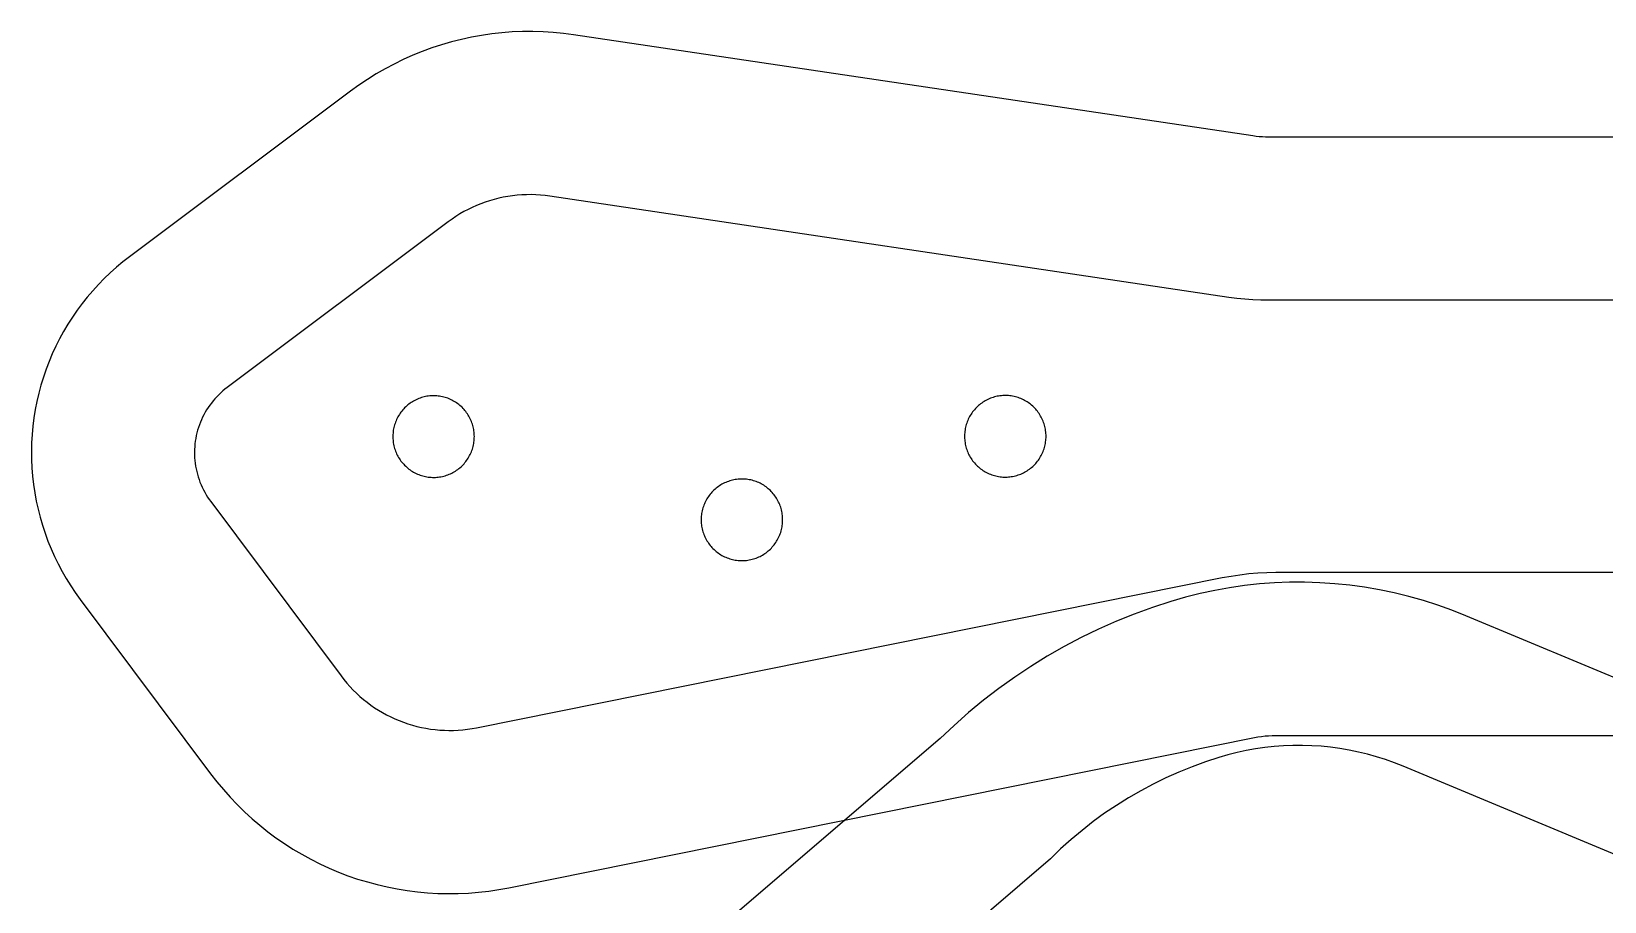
# Model space of a CAD drawing. Header units: millimetres. Extents: x 586 to 986, y -25 to 475.
# Drawn here: x 774.5 to 832.4, y 78.6 to 110.6 of the extents above; entities that cross this region are included whole.
import ezdxf

# ---------------------------------------------------------------- set-up
doc = ezdxf.new("R2010")
doc.units = ezdxf.units.MM
doc.header["$MEASUREMENT"] = 0
doc.layers.add('auxiliares', color=4, linetype='Continuous', true_color=0x00ffff)
doc.layers.add('corte', color=1, linetype='Continuous', true_color=0xff0000)

msp = doc.modelspace()

# ---------------------------------------------------------------- linework, layer by layer
at = {"layer": 'auxiliares'}
for p, q in [((792.241, 110.591), (791.864, 110.562)), ((792.618, 110.606), (792.241, 110.591)), ((792.996, 110.609), (792.618, 110.606)), ((793.374, 110.598), (792.996, 110.609)), ((793.751, 110.575), (793.374, 110.598)), ((789.284, 110.004), (788.929, 109.874)), ((789.643, 110.122), (789.284, 110.004)), ((790.006, 110.227), (789.643, 110.122)), ((790.373, 110.319), (790.006, 110.227)), ((790.742, 110.399), (790.373, 110.319)), ((791.114, 110.466), (790.742, 110.399)), ((791.488, 110.521), (791.114, 110.466)), ((791.864, 110.562), (791.488, 110.521)), ((794.128, 110.539), (793.751, 110.575)), ((794.502, 110.489), (794.128, 110.539)), ((819.498, 106.767), (794.502, 110.489)), ((788.233, 109.579), (787.894, 109.413)), ((788.579, 109.732), (788.233, 109.579)), ((788.929, 109.874), (788.579, 109.732)), ((786.911, 108.847), (786.597, 108.637)), ((787.232, 109.047), (786.911, 108.847)), ((787.56, 109.236), (787.232, 109.047)), ((787.894, 109.413), (787.56, 109.236)), ((786.291, 108.416), (778.153, 102.325)), ((786.597, 108.637), (786.291, 108.416)), ((819.616, 106.752), (819.498, 106.767)), ((819.733, 106.739), (819.616, 106.752)), ((819.851, 106.731), (819.733, 106.739)), ((819.969, 106.725), (819.851, 106.731)), ((820.088, 106.724), (819.969, 106.725)), ((892.347, 106.724), (820.088, 106.724)), ((777.674, 101.94), (777.445, 101.736)), ((777.911, 102.137), (777.674, 101.94)), ((778.153, 102.325), (777.911, 102.137)), ((777.223, 101.523), (777.008, 101.304)), ((777.445, 101.736), (777.223, 101.523)), ((776.601, 100.843), (776.41, 100.603)), ((776.8, 101.077), (776.601, 100.843)), ((777.008, 101.304), (776.8, 101.077)), ((776.226, 100.356), (776.052, 100.103)), ((776.41, 100.603), (776.226, 100.356)), ((775.886, 99.844), (775.729, 99.58)), ((776.052, 100.103), (775.886, 99.844)), ((775.443, 99.036), (775.314, 98.757)), ((775.582, 99.31), (775.443, 99.036)), ((775.729, 99.58), (775.582, 99.31)), ((775.195, 98.474), (775.085, 98.187)), ((775.314, 98.757), (775.195, 98.474)), ((774.985, 97.896), (774.896, 97.602)), ((775.085, 98.187), (774.985, 97.896)), ((774.816, 97.305), (774.746, 97.006)), ((774.896, 97.602), (774.816, 97.305)), ((774.687, 96.704), (774.638, 96.401)), ((774.746, 97.006), (774.687, 96.704)), ((774.638, 96.401), (774.6, 96.096)), ((774.572, 95.79), (774.554, 95.483)), ((774.6, 96.096), (774.572, 95.79)), ((774.554, 95.483), (774.547, 95.176)), ((774.547, 95.176), (774.55, 94.869)), ((774.55, 94.869), (774.564, 94.562)), ((774.564, 94.562), (774.588, 94.255)), ((774.588, 94.255), (774.623, 93.95)), ((774.623, 93.95), (774.668, 93.646)), ((774.668, 93.646), (774.723, 93.344)), ((774.723, 93.344), (774.789, 93.044)), ((774.789, 93.044), (774.865, 92.746)), ((774.865, 92.746), (774.951, 92.451)), ((774.951, 92.451), (775.047, 92.159)), ((775.047, 92.159), (775.153, 91.871)), ((775.153, 91.871), (775.269, 91.586)), ((775.269, 91.586), (775.395, 91.305)), ((775.395, 91.305), (775.53, 91.029)), ((775.53, 91.029), (775.674, 90.758)), ((775.674, 90.758), (775.828, 90.492)), ((775.828, 90.492), (775.99, 90.231)), ((820.295, 90.334), (819.742, 90.293)), ((820.849, 90.355), (820.295, 90.334)), ((821.403, 90.357), (820.849, 90.355)), ((821.958, 90.34), (821.403, 90.357)), ((822.511, 90.304), (821.958, 90.34)), ((775.99, 90.231), (776.161, 89.976)), ((776.161, 89.976), (776.341, 89.727)), ((817.016, 89.806), (816.483, 89.652)), ((817.554, 89.941), (817.016, 89.806)), ((818.096, 90.057), (817.554, 89.941)), ((818.642, 90.155), (818.096, 90.057)), ((819.191, 90.234), (818.642, 90.155)), ((819.742, 90.293), (819.191, 90.234)), ((823.063, 90.248), (822.511, 90.304)), ((823.612, 90.174), (823.063, 90.248)), ((824.159, 90.08), (823.612, 90.174)), ((824.702, 89.968), (824.159, 90.08)), ((825.24, 89.837), (824.702, 89.968)), ((825.774, 89.687), (825.24, 89.837)), ((776.341, 89.727), (781.139, 83.317)), ((815.136, 89.187), (814.476, 88.921)), ((815.806, 89.431), (815.136, 89.187)), ((816.483, 89.652), (815.806, 89.431)), ((826.303, 89.519), (825.774, 89.687)), ((826.825, 89.332), (826.303, 89.519)), ((827.34, 89.128), (826.825, 89.332)), ((813.824, 88.632), (813.183, 88.321)), ((814.476, 88.921), (813.824, 88.632)), ((847.118, 80.887), (827.34, 89.128)), ((813.183, 88.321), (812.553, 87.989)), ((811.934, 87.636), (811.328, 87.262)), ((812.553, 87.989), (811.934, 87.636)), ((810.734, 86.867), (810.155, 86.453)), ((811.328, 87.262), (810.734, 86.867)), ((810.155, 86.453), (809.589, 86.019)), ((809.589, 86.019), (809.039, 85.566)), ((809.039, 85.566), (808.505, 85.095)), ((792.115, 79.125), (819.554, 84.645)), ((807.987, 84.606), (800.194, 77.937)), ((808.505, 85.095), (807.987, 84.606)), ((819.554, 84.645), (819.684, 84.669)), ((819.684, 84.669), (819.815, 84.689)), ((819.815, 84.689), (819.947, 84.704)), ((819.947, 84.704), (820.079, 84.715)), ((820.079, 84.715), (820.211, 84.721)), ((820.211, 84.721), (820.343, 84.724)), ((820.343, 84.724), (892.347, 84.724)), ((781.139, 83.317), (781.369, 83.02)), ((781.369, 83.02), (781.609, 82.732)), ((781.609, 82.732), (781.859, 82.451)), ((781.859, 82.451), (782.118, 82.18)), ((782.118, 82.18), (782.387, 81.917)), ((782.387, 81.917), (782.664, 81.663)), ((782.664, 81.663), (782.95, 81.42)), ((782.95, 81.42), (783.243, 81.186)), ((783.243, 81.186), (783.545, 80.962)), ((783.545, 80.962), (783.854, 80.749)), ((783.854, 80.749), (784.171, 80.546)), ((784.171, 80.546), (784.494, 80.355)), ((784.494, 80.355), (784.823, 80.174)), ((784.823, 80.174), (785.158, 80.005)), ((785.158, 80.005), (785.499, 79.847)), ((785.499, 79.847), (785.845, 79.701)), ((785.845, 79.701), (786.196, 79.567)), ((786.196, 79.567), (786.551, 79.445)), ((786.551, 79.445), (786.91, 79.336)), ((786.91, 79.336), (787.273, 79.238)), ((787.273, 79.238), (787.639, 79.153)), ((787.639, 79.153), (788.007, 79.081)), ((788.007, 79.081), (788.378, 79.021)), ((788.378, 79.021), (788.751, 78.974)), ((788.751, 78.974), (789.125, 78.939)), ((789.125, 78.939), (789.5, 78.918)), ((789.5, 78.918), (789.875, 78.909)), ((789.875, 78.909), (790.251, 78.913)), ((790.251, 78.913), (790.626, 78.93)), ((790.626, 78.93), (791, 78.959)), ((791, 78.959), (791.374, 79.002)), ((791.374, 79.002), (791.745, 79.057)), ((791.745, 79.057), (792.115, 79.125))]:
    msp.add_line(p, q, dxfattribs=at)
at = {"layer": 'corte', "linetype": 'Continuous', "lineweight": 25}
for p, q in [((791.085, 104.275), (790.926, 104.211)), ((791.247, 104.334), (791.085, 104.275)), ((791.41, 104.388), (791.247, 104.334)), ((791.575, 104.435), (791.41, 104.388)), ((791.742, 104.477), (791.575, 104.435)), ((791.91, 104.514), (791.742, 104.477)), ((792.079, 104.544), (791.91, 104.514)), ((792.249, 104.569), (792.079, 104.544)), ((792.419, 104.588), (792.249, 104.569)), ((792.591, 104.601), (792.419, 104.588)), ((792.762, 104.608), (792.591, 104.601)), ((792.934, 104.609), (792.762, 104.608)), ((793.106, 104.604), (792.934, 104.609)), ((793.277, 104.594), (793.106, 104.604)), ((793.448, 104.577), (793.277, 104.594)), ((793.619, 104.555), (793.448, 104.577)), ((818.615, 100.833), (793.619, 104.555)), ((790.026, 103.713), (789.886, 103.612)), ((790.168, 103.808), (790.026, 103.713)), ((790.314, 103.899), (790.168, 103.808)), ((790.463, 103.985), (790.314, 103.899)), ((790.615, 104.065), (790.463, 103.985)), ((790.769, 104.141), (790.615, 104.065)), ((790.926, 104.211), (790.769, 104.141)), ((789.886, 103.612), (781.749, 97.521)), ((818.908, 100.794), (818.615, 100.833)), ((819.202, 100.763), (818.908, 100.794)), ((819.497, 100.741), (819.202, 100.763)), ((819.792, 100.728), (819.497, 100.741)), ((820.088, 100.724), (819.792, 100.728)), ((892.347, 100.724), (820.088, 100.724)), ((781.513, 97.325), (781.439, 97.254)), ((781.589, 97.393), (781.513, 97.325)), ((781.668, 97.459), (781.589, 97.393)), ((781.749, 97.521), (781.668, 97.459)), ((780.993, 96.694), (780.941, 96.606)), ((781.048, 96.781), (780.993, 96.694)), ((781.107, 96.865), (781.048, 96.781)), ((781.168, 96.947), (781.107, 96.865)), ((781.231, 97.027), (781.168, 96.947)), ((781.298, 97.105), (781.231, 97.027)), ((781.367, 97.181), (781.298, 97.105)), ((781.439, 97.254), (781.367, 97.181)), ((788.211, 96.693), (788.178, 96.653)), ((788.246, 96.732), (788.211, 96.693)), ((788.282, 96.77), (788.246, 96.732)), ((788.319, 96.806), (788.282, 96.77)), ((788.357, 96.841), (788.319, 96.806)), ((788.397, 96.875), (788.357, 96.841)), ((788.438, 96.907), (788.397, 96.875)), ((788.48, 96.938), (788.438, 96.907)), ((788.523, 96.967), (788.48, 96.938)), ((788.567, 96.995), (788.523, 96.967)), ((788.612, 97.021), (788.567, 96.995)), ((788.658, 97.046), (788.612, 97.021)), ((788.704, 97.069), (788.658, 97.046)), ((788.752, 97.091), (788.704, 97.069)), ((788.8, 97.111), (788.752, 97.091)), ((788.849, 97.129), (788.8, 97.111)), ((788.898, 97.145), (788.849, 97.129)), ((788.948, 97.16), (788.898, 97.145)), ((788.998, 97.173), (788.948, 97.16)), ((789.049, 97.184), (788.998, 97.173)), ((789.1, 97.194), (789.049, 97.184)), ((789.152, 97.201), (789.1, 97.194)), ((789.204, 97.207), (789.152, 97.201)), ((789.256, 97.211), (789.204, 97.207)), ((789.308, 97.213), (789.256, 97.211)), ((789.36, 97.214), (789.308, 97.213)), ((789.412, 97.213), (789.36, 97.214)), ((789.464, 97.209), (789.412, 97.213)), ((789.515, 97.205), (789.464, 97.209)), ((789.567, 97.198), (789.515, 97.205)), ((789.618, 97.189), (789.567, 97.198)), ((789.67, 97.179), (789.618, 97.189)), ((789.72, 97.167), (789.67, 97.179)), ((789.77, 97.153), (789.72, 97.167)), ((789.82, 97.138), (789.77, 97.153)), ((789.869, 97.12), (789.82, 97.138)), ((789.918, 97.101), (789.869, 97.12)), ((789.965, 97.081), (789.918, 97.101)), ((790.013, 97.058), (789.965, 97.081)), ((790.059, 97.034), (790.013, 97.058)), ((790.104, 97.009), (790.059, 97.034)), ((790.149, 96.982), (790.104, 97.009)), ((790.192, 96.953), (790.149, 96.982)), ((790.235, 96.923), (790.192, 96.953)), ((790.276, 96.892), (790.235, 96.923)), ((790.316, 96.859), (790.276, 96.892)), ((790.356, 96.824), (790.316, 96.859)), ((790.394, 96.789), (790.356, 96.824)), ((790.43, 96.752), (790.394, 96.789)), ((790.466, 96.714), (790.43, 96.752)), ((790.5, 96.674), (790.466, 96.714)), ((809.251, 96.703), (809.218, 96.663)), ((809.286, 96.742), (809.251, 96.703)), ((809.322, 96.779), (809.286, 96.742)), ((809.359, 96.816), (809.322, 96.779)), ((809.397, 96.851), (809.359, 96.816)), ((809.437, 96.884), (809.397, 96.851)), ((809.478, 96.917), (809.437, 96.884)), ((809.52, 96.948), (809.478, 96.917)), ((809.563, 96.977), (809.52, 96.948)), ((809.607, 97.005), (809.563, 96.977)), ((809.652, 97.031), (809.607, 97.005)), ((809.698, 97.056), (809.652, 97.031)), ((809.744, 97.079), (809.698, 97.056)), ((809.792, 97.1), (809.744, 97.079)), ((809.84, 97.12), (809.792, 97.1)), ((809.889, 97.138), (809.84, 97.12)), ((809.938, 97.155), (809.889, 97.138)), ((809.988, 97.17), (809.938, 97.155)), ((810.038, 97.183), (809.988, 97.17)), ((810.089, 97.194), (810.038, 97.183)), ((810.14, 97.203), (810.089, 97.194)), ((810.192, 97.211), (810.14, 97.203)), ((810.244, 97.217), (810.192, 97.211)), ((810.296, 97.221), (810.244, 97.217)), ((810.348, 97.223), (810.296, 97.221)), ((810.4, 97.224), (810.348, 97.223)), ((810.452, 97.222), (810.4, 97.224)), ((810.504, 97.219), (810.452, 97.222)), ((810.556, 97.214), (810.504, 97.219)), ((810.607, 97.207), (810.556, 97.214)), ((810.658, 97.199), (810.607, 97.207)), ((810.71, 97.189), (810.658, 97.199)), ((810.76, 97.177), (810.71, 97.189)), ((810.81, 97.163), (810.76, 97.177)), ((810.86, 97.147), (810.81, 97.163)), ((810.909, 97.13), (810.86, 97.147)), ((810.958, 97.111), (810.909, 97.13)), ((811.005, 97.09), (810.958, 97.111)), ((811.053, 97.068), (811.005, 97.09)), ((811.099, 97.044), (811.053, 97.068)), ((811.144, 97.019), (811.099, 97.044)), ((811.189, 96.992), (811.144, 97.019)), ((811.232, 96.963), (811.189, 96.992)), ((811.275, 96.933), (811.232, 96.963)), ((811.316, 96.901), (811.275, 96.933)), ((811.356, 96.868), (811.316, 96.901)), ((811.396, 96.834), (811.356, 96.868)), ((811.434, 96.798), (811.396, 96.834)), ((811.47, 96.761), (811.434, 96.798)), ((811.506, 96.723), (811.47, 96.761)), ((811.54, 96.684), (811.506, 96.723)), ((780.726, 96.142), (780.693, 96.045)), ((780.763, 96.238), (780.726, 96.142)), ((780.802, 96.332), (780.763, 96.238)), ((780.845, 96.425), (780.802, 96.332)), ((780.892, 96.516), (780.845, 96.425)), ((780.941, 96.606), (780.892, 96.516)), ((787.912, 96.15), (787.898, 96.1)), ((787.928, 96.199), (787.912, 96.15)), ((787.945, 96.248), (787.928, 96.199)), ((787.965, 96.297), (787.945, 96.248)), ((787.986, 96.344), (787.965, 96.297)), ((788.009, 96.391), (787.986, 96.344)), ((788.033, 96.437), (788.009, 96.391)), ((788.059, 96.482), (788.033, 96.437)), ((788.086, 96.527), (788.059, 96.482)), ((788.115, 96.57), (788.086, 96.527)), ((788.146, 96.612), (788.115, 96.57)), ((788.178, 96.653), (788.146, 96.612)), ((790.532, 96.634), (790.5, 96.674)), ((790.563, 96.592), (790.532, 96.634)), ((790.593, 96.549), (790.563, 96.592)), ((790.621, 96.505), (790.593, 96.549)), ((790.648, 96.461), (790.621, 96.505)), ((790.673, 96.415), (790.648, 96.461)), ((790.697, 96.369), (790.673, 96.415)), ((790.719, 96.321), (790.697, 96.369)), ((790.739, 96.273), (790.719, 96.321)), ((790.757, 96.225), (790.739, 96.273)), ((790.774, 96.176), (790.757, 96.225)), ((790.789, 96.126), (790.774, 96.176)), ((790.803, 96.075), (790.789, 96.126)), ((808.938, 96.109), (808.925, 96.059)), ((808.952, 96.159), (808.938, 96.109)), ((808.968, 96.209), (808.952, 96.159)), ((808.985, 96.258), (808.968, 96.209)), ((809.005, 96.306), (808.985, 96.258)), ((809.026, 96.354), (809.005, 96.306)), ((809.049, 96.401), (809.026, 96.354)), ((809.073, 96.447), (809.049, 96.401)), ((809.099, 96.492), (809.073, 96.447)), ((809.126, 96.536), (809.099, 96.492)), ((809.155, 96.579), (809.126, 96.536)), ((809.186, 96.622), (809.155, 96.579)), ((809.218, 96.663), (809.186, 96.622)), ((811.572, 96.643), (811.54, 96.684)), ((811.603, 96.602), (811.572, 96.643)), ((811.633, 96.559), (811.603, 96.602)), ((811.661, 96.515), (811.633, 96.559)), ((811.688, 96.47), (811.661, 96.515)), ((811.713, 96.425), (811.688, 96.47)), ((811.737, 96.378), (811.713, 96.425)), ((811.759, 96.331), (811.737, 96.378)), ((811.779, 96.283), (811.759, 96.331)), ((811.797, 96.234), (811.779, 96.283)), ((811.814, 96.185), (811.797, 96.234)), ((811.83, 96.135), (811.814, 96.185)), ((811.843, 96.085), (811.83, 96.135)), ((780.577, 95.547), (780.564, 95.445)), ((780.593, 95.648), (780.577, 95.547)), ((780.613, 95.748), (780.593, 95.648)), ((780.636, 95.848), (780.613, 95.748)), ((780.663, 95.947), (780.636, 95.848)), ((780.693, 96.045), (780.663, 95.947)), ((787.849, 95.792), (787.847, 95.74)), ((787.847, 95.74), (787.847, 95.687)), ((787.847, 95.687), (787.849, 95.635)), ((787.853, 95.844), (787.849, 95.792)), ((787.849, 95.635), (787.853, 95.584)), ((787.858, 95.895), (787.853, 95.844)), ((787.853, 95.584), (787.858, 95.532)), ((787.865, 95.947), (787.858, 95.895)), ((787.858, 95.532), (787.865, 95.48)), ((787.874, 95.998), (787.865, 95.947)), ((787.885, 96.049), (787.874, 95.998)), ((787.898, 96.1), (787.885, 96.049)), ((790.815, 96.025), (790.803, 96.075)), ((790.824, 95.974), (790.815, 96.025)), ((790.833, 95.922), (790.824, 95.974)), ((790.839, 95.87), (790.833, 95.922)), ((790.833, 95.507), (790.839, 95.559)), ((790.843, 95.819), (790.839, 95.87)), ((790.839, 95.559), (790.844, 95.61)), ((790.846, 95.767), (790.843, 95.819)), ((790.844, 95.61), (790.846, 95.662)), ((790.847, 95.715), (790.846, 95.767)), ((790.846, 95.662), (790.847, 95.715)), ((808.889, 95.801), (808.887, 95.749)), ((808.887, 95.749), (808.887, 95.697)), ((808.887, 95.697), (808.889, 95.645)), ((808.893, 95.853), (808.889, 95.801)), ((808.889, 95.645), (808.893, 95.593)), ((808.898, 95.905), (808.893, 95.853)), ((808.893, 95.593), (808.898, 95.541)), ((808.905, 95.957), (808.898, 95.905)), ((808.898, 95.541), (808.905, 95.49)), ((808.914, 96.008), (808.905, 95.957)), ((808.925, 96.059), (808.914, 96.008)), ((811.855, 96.034), (811.843, 96.085)), ((811.865, 95.983), (811.855, 96.034)), ((811.873, 95.932), (811.865, 95.983)), ((811.879, 95.88), (811.873, 95.932)), ((811.873, 95.517), (811.879, 95.568)), ((811.883, 95.828), (811.879, 95.88)), ((811.879, 95.568), (811.884, 95.62)), ((811.886, 95.776), (811.883, 95.828)), ((811.884, 95.62), (811.886, 95.672)), ((811.887, 95.724), (811.886, 95.776)), ((811.886, 95.672), (811.887, 95.724)), ((780.549, 95.241), (780.547, 95.138)), ((780.547, 95.138), (780.548, 95.036)), ((780.548, 95.036), (780.552, 94.934)), ((780.555, 95.343), (780.549, 95.241)), ((780.564, 95.445), (780.555, 95.343)), ((787.865, 95.48), (787.874, 95.429)), ((787.874, 95.429), (787.885, 95.378)), ((787.885, 95.378), (787.898, 95.327)), ((787.898, 95.327), (787.912, 95.277)), ((787.912, 95.277), (787.928, 95.228)), ((787.928, 95.228), (787.946, 95.179)), ((787.946, 95.179), (787.965, 95.131)), ((787.965, 95.131), (787.986, 95.083)), ((787.986, 95.083), (788.009, 95.036)), ((788.009, 95.036), (788.033, 94.99)), ((788.033, 94.99), (788.059, 94.945)), ((790.622, 94.923), (790.649, 94.968)), ((790.649, 94.968), (790.674, 95.014)), ((790.674, 95.014), (790.697, 95.06)), ((790.697, 95.06), (790.719, 95.108)), ((790.719, 95.108), (790.739, 95.156)), ((790.739, 95.156), (790.758, 95.204)), ((790.758, 95.204), (790.775, 95.253)), ((790.775, 95.253), (790.79, 95.303)), ((790.79, 95.303), (790.803, 95.354)), ((790.803, 95.354), (790.815, 95.404)), ((790.815, 95.404), (790.825, 95.455)), ((790.825, 95.455), (790.833, 95.507)), ((808.905, 95.49), (808.914, 95.439)), ((808.914, 95.439), (808.925, 95.388)), ((808.925, 95.388), (808.938, 95.337)), ((808.938, 95.337), (808.952, 95.287)), ((808.952, 95.287), (808.968, 95.237)), ((808.968, 95.237), (808.986, 95.189)), ((808.986, 95.189), (809.005, 95.14)), ((809.005, 95.14), (809.026, 95.093)), ((809.026, 95.093), (809.049, 95.046)), ((809.049, 95.046), (809.073, 95)), ((809.073, 95), (809.099, 94.955)), ((809.099, 94.955), (809.127, 94.91)), ((811.662, 94.933), (811.689, 94.978)), ((811.689, 94.978), (811.714, 95.023)), ((811.714, 95.023), (811.737, 95.07)), ((811.737, 95.07), (811.759, 95.117)), ((811.759, 95.117), (811.779, 95.165)), ((811.779, 95.165), (811.798, 95.214)), ((811.798, 95.214), (811.815, 95.263)), ((811.815, 95.263), (811.83, 95.313)), ((811.83, 95.313), (811.843, 95.363)), ((811.843, 95.363), (811.855, 95.414)), ((811.855, 95.414), (811.865, 95.465)), ((811.865, 95.465), (811.873, 95.517)), ((780.552, 94.934), (780.56, 94.832)), ((780.56, 94.832), (780.572, 94.73)), ((780.572, 94.73), (780.587, 94.628)), ((780.587, 94.628), (780.606, 94.528)), ((780.606, 94.528), (780.627, 94.428)), ((780.627, 94.428), (780.653, 94.328)), ((788.059, 94.945), (788.087, 94.901)), ((788.087, 94.901), (788.116, 94.857)), ((788.116, 94.857), (788.146, 94.815)), ((788.146, 94.815), (788.178, 94.774)), ((788.178, 94.774), (788.211, 94.734)), ((788.211, 94.734), (788.246, 94.695)), ((788.246, 94.695), (788.282, 94.658)), ((788.282, 94.658), (788.32, 94.621)), ((788.32, 94.621), (788.358, 94.586)), ((788.358, 94.586), (788.398, 94.553)), ((788.398, 94.553), (788.439, 94.52)), ((788.439, 94.52), (788.481, 94.49)), ((788.481, 94.49), (788.524, 94.46)), ((788.524, 94.46), (788.568, 94.432)), ((788.568, 94.432), (788.613, 94.406)), ((788.613, 94.406), (788.658, 94.381)), ((788.658, 94.381), (788.705, 94.358)), ((789.966, 94.348), (790.013, 94.37)), ((790.013, 94.37), (790.06, 94.394)), ((790.06, 94.394), (790.105, 94.42)), ((790.105, 94.42), (790.15, 94.447)), ((790.15, 94.447), (790.193, 94.475)), ((790.193, 94.475), (790.235, 94.505)), ((790.235, 94.505), (790.277, 94.537)), ((790.277, 94.537), (790.317, 94.57)), ((790.317, 94.57), (790.356, 94.604)), ((790.356, 94.604), (790.394, 94.64)), ((790.394, 94.64), (790.431, 94.677)), ((790.431, 94.677), (790.466, 94.715)), ((790.466, 94.715), (790.5, 94.755)), ((790.5, 94.755), (790.533, 94.795)), ((790.533, 94.795), (790.564, 94.837)), ((790.564, 94.837), (790.594, 94.88)), ((790.594, 94.88), (790.622, 94.923)), ((809.127, 94.91), (809.156, 94.867)), ((809.156, 94.867), (809.186, 94.825)), ((809.186, 94.825), (809.218, 94.784)), ((809.218, 94.784), (809.252, 94.744)), ((809.252, 94.744), (809.286, 94.705)), ((809.286, 94.705), (809.322, 94.667)), ((809.322, 94.667), (809.36, 94.631)), ((809.36, 94.631), (809.398, 94.596)), ((809.398, 94.596), (809.438, 94.562)), ((809.438, 94.562), (809.479, 94.53)), ((809.479, 94.53), (809.521, 94.499)), ((809.521, 94.499), (809.564, 94.47)), ((809.564, 94.47), (809.608, 94.442)), ((809.608, 94.442), (809.653, 94.416)), ((809.653, 94.416), (809.698, 94.391)), ((809.698, 94.391), (809.745, 94.368)), ((811.006, 94.357), (811.053, 94.38)), ((811.053, 94.38), (811.1, 94.404)), ((811.1, 94.404), (811.145, 94.429)), ((811.145, 94.429), (811.19, 94.456)), ((811.19, 94.456), (811.233, 94.485)), ((811.233, 94.485), (811.276, 94.515)), ((811.276, 94.515), (811.317, 94.547)), ((811.317, 94.547), (811.357, 94.58)), ((811.357, 94.58), (811.396, 94.614)), ((811.396, 94.614), (811.434, 94.65)), ((811.434, 94.65), (811.471, 94.687)), ((811.471, 94.687), (811.506, 94.725)), ((811.506, 94.725), (811.54, 94.764)), ((811.54, 94.764), (811.573, 94.805)), ((811.573, 94.805), (811.604, 94.847)), ((811.604, 94.847), (811.634, 94.889)), ((811.634, 94.889), (811.662, 94.933)), ((780.653, 94.328), (780.681, 94.23)), ((780.681, 94.23), (780.713, 94.133)), ((780.713, 94.133), (780.749, 94.037)), ((780.749, 94.037), (780.787, 93.942)), ((780.787, 93.942), (780.829, 93.848)), ((780.829, 93.848), (780.874, 93.756)), ((788.705, 94.358), (788.753, 94.337)), ((788.753, 94.337), (788.801, 94.317)), ((788.801, 94.317), (788.85, 94.299)), ((788.85, 94.299), (788.899, 94.283)), ((788.899, 94.283), (788.949, 94.268)), ((788.949, 94.268), (788.999, 94.255)), ((788.999, 94.255), (789.05, 94.244)), ((789.05, 94.244), (789.101, 94.234)), ((789.101, 94.234), (789.153, 94.227)), ((789.153, 94.227), (789.205, 94.221)), ((789.205, 94.221), (789.257, 94.217)), ((789.257, 94.217), (789.309, 94.215)), ((789.309, 94.215), (789.361, 94.214)), ((789.361, 94.214), (789.413, 94.215)), ((789.413, 94.215), (789.465, 94.219)), ((789.465, 94.219), (789.516, 94.224)), ((789.516, 94.224), (789.568, 94.23)), ((789.568, 94.23), (789.619, 94.239)), ((789.619, 94.239), (789.67, 94.249)), ((789.67, 94.249), (789.721, 94.261)), ((789.721, 94.261), (789.771, 94.275)), ((789.771, 94.275), (789.821, 94.291)), ((789.821, 94.291), (789.87, 94.308)), ((789.87, 94.308), (789.919, 94.327)), ((789.919, 94.327), (789.966, 94.348)), ((799.744, 93.814), (799.704, 93.78)), ((799.785, 93.846), (799.744, 93.814)), ((799.827, 93.877), (799.785, 93.846)), ((799.87, 93.906), (799.827, 93.877)), ((799.914, 93.934), (799.87, 93.906)), ((799.959, 93.96), (799.914, 93.934)), ((800.005, 93.985), (799.959, 93.96)), ((800.051, 94.008), (800.005, 93.985)), ((800.099, 94.03), (800.051, 94.008)), ((800.147, 94.05), (800.099, 94.03)), ((800.196, 94.068), (800.147, 94.05)), ((800.245, 94.084), (800.196, 94.068)), ((800.295, 94.099), (800.245, 94.084)), ((800.345, 94.112), (800.295, 94.099)), ((800.396, 94.123), (800.345, 94.112)), ((800.447, 94.133), (800.396, 94.123)), ((800.499, 94.14), (800.447, 94.133)), ((800.551, 94.146), (800.499, 94.14)), ((800.603, 94.15), (800.551, 94.146)), ((800.655, 94.153), (800.603, 94.15)), ((800.707, 94.153), (800.655, 94.153)), ((800.759, 94.152), (800.707, 94.153)), ((800.811, 94.149), (800.759, 94.152)), ((800.863, 94.144), (800.811, 94.149)), ((800.914, 94.137), (800.863, 94.144)), ((800.966, 94.128), (800.914, 94.137)), ((801.017, 94.118), (800.966, 94.128)), ((801.067, 94.106), (801.017, 94.118)), ((801.117, 94.092), (801.067, 94.106)), ((801.167, 94.077), (801.117, 94.092)), ((801.216, 94.059), (801.167, 94.077)), ((801.265, 94.04), (801.216, 94.059)), ((801.313, 94.02), (801.265, 94.04)), ((801.36, 93.997), (801.313, 94.02)), ((801.406, 93.973), (801.36, 93.997)), ((801.451, 93.948), (801.406, 93.973)), ((801.496, 93.921), (801.451, 93.948)), ((801.539, 93.892), (801.496, 93.921)), ((801.582, 93.862), (801.539, 93.892)), ((801.623, 93.831), (801.582, 93.862)), ((801.663, 93.798), (801.623, 93.831)), ((801.703, 93.763), (801.663, 93.798)), ((809.745, 94.368), (809.793, 94.347)), ((809.793, 94.347), (809.841, 94.327)), ((809.841, 94.327), (809.89, 94.309)), ((809.89, 94.309), (809.939, 94.292)), ((809.939, 94.292), (809.989, 94.278)), ((809.989, 94.278), (810.039, 94.265)), ((810.039, 94.265), (810.09, 94.253)), ((810.09, 94.253), (810.141, 94.244)), ((810.141, 94.244), (810.193, 94.236)), ((810.193, 94.236), (810.245, 94.23)), ((810.245, 94.23), (810.297, 94.226)), ((810.297, 94.226), (810.349, 94.224)), ((810.349, 94.224), (810.401, 94.224)), ((810.401, 94.224), (810.453, 94.225)), ((810.453, 94.225), (810.505, 94.228)), ((810.505, 94.228), (810.556, 94.233)), ((810.556, 94.233), (810.608, 94.24)), ((810.608, 94.24), (810.659, 94.249)), ((810.659, 94.249), (810.711, 94.259)), ((810.711, 94.259), (810.761, 94.271)), ((810.761, 94.271), (810.811, 94.285)), ((810.811, 94.285), (810.861, 94.301)), ((810.861, 94.301), (810.91, 94.318)), ((810.91, 94.318), (810.959, 94.337)), ((810.959, 94.337), (811.006, 94.357)), ((780.874, 93.756), (780.922, 93.666)), ((780.922, 93.666), (780.974, 93.577)), ((780.974, 93.577), (781.028, 93.49)), ((781.028, 93.49), (781.085, 93.405)), ((781.085, 93.405), (781.145, 93.322)), ((781.145, 93.322), (785.942, 86.913)), ((799.312, 93.236), (799.293, 93.187)), ((799.333, 93.283), (799.312, 93.236)), ((799.356, 93.33), (799.333, 93.283)), ((799.38, 93.376), (799.356, 93.33)), ((799.406, 93.421), (799.38, 93.376)), ((799.433, 93.466), (799.406, 93.421)), ((799.462, 93.509), (799.433, 93.466)), ((799.493, 93.551), (799.462, 93.509)), ((799.525, 93.592), (799.493, 93.551)), ((799.558, 93.632), (799.525, 93.592)), ((799.593, 93.671), (799.558, 93.632)), ((799.629, 93.709), (799.593, 93.671)), ((799.666, 93.745), (799.629, 93.709)), ((799.704, 93.78), (799.666, 93.745)), ((801.741, 93.728), (801.703, 93.763)), ((801.777, 93.691), (801.741, 93.728)), ((801.813, 93.653), (801.777, 93.691)), ((801.847, 93.613), (801.813, 93.653)), ((801.879, 93.573), (801.847, 93.613)), ((801.91, 93.531), (801.879, 93.573)), ((801.94, 93.488), (801.91, 93.531)), ((801.968, 93.444), (801.94, 93.488)), ((801.995, 93.4), (801.968, 93.444)), ((802.02, 93.354), (801.995, 93.4)), ((802.044, 93.308), (802.02, 93.354)), ((802.066, 93.26), (802.044, 93.308)), ((802.086, 93.212), (802.066, 93.26)), ((802.105, 93.164), (802.086, 93.212)), ((799.196, 92.731), (799.194, 92.679)), ((799.194, 92.679), (799.194, 92.627)), ((799.2, 92.783), (799.196, 92.731)), ((799.205, 92.834), (799.2, 92.783)), ((799.212, 92.886), (799.205, 92.834)), ((799.221, 92.937), (799.212, 92.886)), ((799.232, 92.988), (799.221, 92.937)), ((799.245, 93.039), (799.232, 92.988)), ((799.259, 93.089), (799.245, 93.039)), ((799.275, 93.138), (799.259, 93.089)), ((799.293, 93.187), (799.275, 93.138)), ((802.121, 93.115), (802.105, 93.164)), ((802.137, 93.065), (802.121, 93.115)), ((802.15, 93.014), (802.137, 93.065)), ((802.162, 92.964), (802.15, 93.014)), ((802.172, 92.913), (802.162, 92.964)), ((802.18, 92.861), (802.172, 92.913)), ((802.186, 92.809), (802.18, 92.861)), ((802.191, 92.758), (802.186, 92.809)), ((802.193, 92.706), (802.191, 92.758)), ((802.194, 92.654), (802.193, 92.706)), ((802.193, 92.601), (802.194, 92.654)), ((799.194, 92.627), (799.196, 92.574)), ((799.196, 92.574), (799.2, 92.523)), ((799.2, 92.523), (799.205, 92.471)), ((799.205, 92.471), (799.212, 92.419)), ((799.212, 92.419), (799.222, 92.368)), ((799.222, 92.368), (799.232, 92.317)), ((799.232, 92.317), (799.245, 92.266)), ((799.245, 92.266), (799.259, 92.216)), ((799.259, 92.216), (799.275, 92.167)), ((799.275, 92.167), (799.293, 92.118)), ((799.293, 92.118), (799.312, 92.07)), ((799.312, 92.07), (799.333, 92.022)), ((802.066, 92.047), (802.086, 92.095)), ((802.086, 92.095), (802.105, 92.143)), ((802.105, 92.143), (802.122, 92.192)), ((802.122, 92.192), (802.137, 92.242)), ((802.137, 92.242), (802.15, 92.293)), ((802.15, 92.293), (802.162, 92.343)), ((802.162, 92.343), (802.172, 92.394)), ((802.172, 92.394), (802.18, 92.446)), ((802.18, 92.446), (802.186, 92.498)), ((802.186, 92.498), (802.191, 92.549)), ((802.191, 92.549), (802.193, 92.601)), ((799.333, 92.022), (799.356, 91.975)), ((799.356, 91.975), (799.38, 91.929)), ((799.38, 91.929), (799.406, 91.884)), ((799.406, 91.884), (799.434, 91.84)), ((799.434, 91.84), (799.463, 91.796)), ((799.463, 91.796), (799.493, 91.754)), ((799.493, 91.754), (799.525, 91.713)), ((799.525, 91.713), (799.559, 91.673)), ((799.559, 91.673), (799.593, 91.634)), ((799.593, 91.634), (799.629, 91.597)), ((799.629, 91.597), (799.667, 91.56)), ((799.667, 91.56), (799.705, 91.525)), ((799.705, 91.525), (799.745, 91.492)), ((799.745, 91.492), (799.786, 91.459)), ((801.583, 91.444), (801.624, 91.476)), ((801.624, 91.476), (801.664, 91.509)), ((801.664, 91.509), (801.703, 91.543)), ((801.703, 91.543), (801.741, 91.579)), ((801.741, 91.579), (801.778, 91.616)), ((801.778, 91.616), (801.813, 91.654)), ((801.813, 91.654), (801.847, 91.694)), ((801.847, 91.694), (801.88, 91.734)), ((801.88, 91.734), (801.911, 91.776)), ((801.911, 91.776), (801.941, 91.819)), ((801.941, 91.819), (801.969, 91.863)), ((801.969, 91.863), (801.996, 91.907)), ((801.996, 91.907), (802.021, 91.953)), ((802.021, 91.953), (802.044, 91.999)), ((802.044, 91.999), (802.066, 92.047)), ((799.786, 91.459), (799.828, 91.429)), ((799.828, 91.429), (799.871, 91.399)), ((799.871, 91.399), (799.915, 91.371)), ((799.915, 91.371), (799.96, 91.345)), ((799.96, 91.345), (800.006, 91.32)), ((800.006, 91.32), (800.052, 91.297)), ((800.052, 91.297), (800.1, 91.276)), ((800.1, 91.276), (800.148, 91.256)), ((800.148, 91.256), (800.197, 91.238)), ((800.197, 91.238), (800.246, 91.222)), ((800.246, 91.222), (800.296, 91.207)), ((800.296, 91.207), (800.346, 91.194)), ((800.346, 91.194), (800.397, 91.183)), ((800.397, 91.183), (800.448, 91.173)), ((800.448, 91.173), (800.5, 91.166)), ((800.5, 91.166), (800.552, 91.16)), ((800.552, 91.16), (800.604, 91.156)), ((800.604, 91.156), (800.656, 91.154)), ((800.656, 91.154), (800.708, 91.153)), ((800.708, 91.153), (800.76, 91.154)), ((800.76, 91.154), (800.812, 91.158)), ((800.812, 91.158), (800.864, 91.163)), ((800.864, 91.163), (800.915, 91.169)), ((800.915, 91.169), (800.967, 91.178)), ((800.967, 91.178), (801.018, 91.188)), ((801.018, 91.188), (801.068, 91.2)), ((801.068, 91.2), (801.118, 91.214)), ((801.118, 91.214), (801.168, 91.23)), ((801.168, 91.23), (801.217, 91.247)), ((801.217, 91.247), (801.266, 91.266)), ((801.266, 91.266), (801.313, 91.287)), ((801.313, 91.287), (801.36, 91.309)), ((801.36, 91.309), (801.407, 91.333)), ((801.407, 91.333), (801.452, 91.359)), ((801.452, 91.359), (801.497, 91.386)), ((801.497, 91.386), (801.54, 91.414)), ((801.54, 91.414), (801.583, 91.444)), ((790.931, 85.007), (818.371, 90.527)), ((818.371, 90.527), (818.696, 90.587)), ((818.696, 90.587), (819.023, 90.636)), ((819.023, 90.636), (819.352, 90.674)), ((819.352, 90.674), (819.682, 90.702)), ((819.682, 90.702), (820.012, 90.718)), ((820.012, 90.718), (820.343, 90.724)), ((820.343, 90.724), (892.347, 90.724)), ((785.942, 86.913), (786.047, 86.778)), ((786.047, 86.778), (786.156, 86.646)), ((786.156, 86.646), (786.27, 86.519)), ((786.27, 86.519), (786.387, 86.395)), ((786.387, 86.395), (786.509, 86.276)), ((786.509, 86.276), (786.635, 86.161)), ((786.635, 86.161), (786.765, 86.05)), ((786.765, 86.05), (786.899, 85.944)), ((786.899, 85.944), (787.036, 85.842)), ((787.036, 85.842), (787.177, 85.745)), ((787.177, 85.745), (787.32, 85.653)), ((787.32, 85.653), (787.467, 85.566)), ((787.467, 85.566), (787.617, 85.484)), ((787.617, 85.484), (787.769, 85.407)), ((787.769, 85.407), (787.924, 85.335)), ((787.924, 85.335), (788.081, 85.269)), ((788.081, 85.269), (788.241, 85.208)), ((788.241, 85.208), (788.402, 85.153)), ((788.402, 85.153), (788.566, 85.103)), ((788.566, 85.103), (788.731, 85.058)), ((788.731, 85.058), (788.897, 85.02)), ((788.897, 85.02), (789.064, 84.987)), ((789.064, 84.987), (789.233, 84.96)), ((789.233, 84.96), (789.402, 84.938)), ((789.402, 84.938), (789.572, 84.923)), ((789.572, 84.923), (789.743, 84.913)), ((789.743, 84.913), (789.913, 84.909)), ((789.913, 84.909), (790.084, 84.911)), ((790.084, 84.911), (790.255, 84.918)), ((790.255, 84.918), (790.425, 84.932)), ((790.425, 84.932), (790.594, 84.951)), ((790.594, 84.951), (790.763, 84.976)), ((790.763, 84.976), (790.931, 85.007)), ((818.58, 84.013), (818.247, 83.917)), ((818.916, 84.098), (818.58, 84.013)), ((819.255, 84.17), (818.916, 84.098)), ((819.596, 84.231), (819.255, 84.17)), ((819.939, 84.281), (819.596, 84.231)), ((820.284, 84.318), (819.939, 84.281)), ((820.629, 84.343), (820.284, 84.318)), ((820.976, 84.357), (820.629, 84.343)), ((821.322, 84.358), (820.976, 84.357)), ((821.669, 84.347), (821.322, 84.358)), ((822.014, 84.324), (821.669, 84.347)), ((822.359, 84.29), (822.014, 84.324)), ((822.703, 84.243), (822.359, 84.29)), ((823.044, 84.185), (822.703, 84.243)), ((823.384, 84.114), (823.044, 84.185)), ((823.72, 84.032), (823.384, 84.114)), ((824.054, 83.939), (823.72, 84.032)), ((816.777, 83.38), (816.301, 83.167)), ((817.261, 83.576), (816.777, 83.38)), ((817.751, 83.755), (817.261, 83.576)), ((818.247, 83.917), (817.751, 83.755)), ((824.384, 83.834), (824.054, 83.939)), ((824.711, 83.717), (824.384, 83.834)), ((825.033, 83.59), (824.711, 83.717)), ((844.81, 75.349), (825.033, 83.59)), ((815.832, 82.937), (815.372, 82.692)), ((816.301, 83.167), (815.832, 82.937)), ((814.92, 82.431), (814.478, 82.154)), ((815.372, 82.692), (814.92, 82.431)), ((814.045, 81.862), (813.623, 81.555)), ((814.478, 82.154), (814.045, 81.862)), ((813.212, 81.234), (812.813, 80.898)), ((813.623, 81.555), (813.212, 81.234)), ((812.425, 80.549), (812.05, 80.186)), ((812.813, 80.898), (812.425, 80.549)), ((812.05, 80.186), (804.095, 73.378))]:
    msp.add_line(p, q, dxfattribs=at)

doc.saveas('drawing.dxf')
